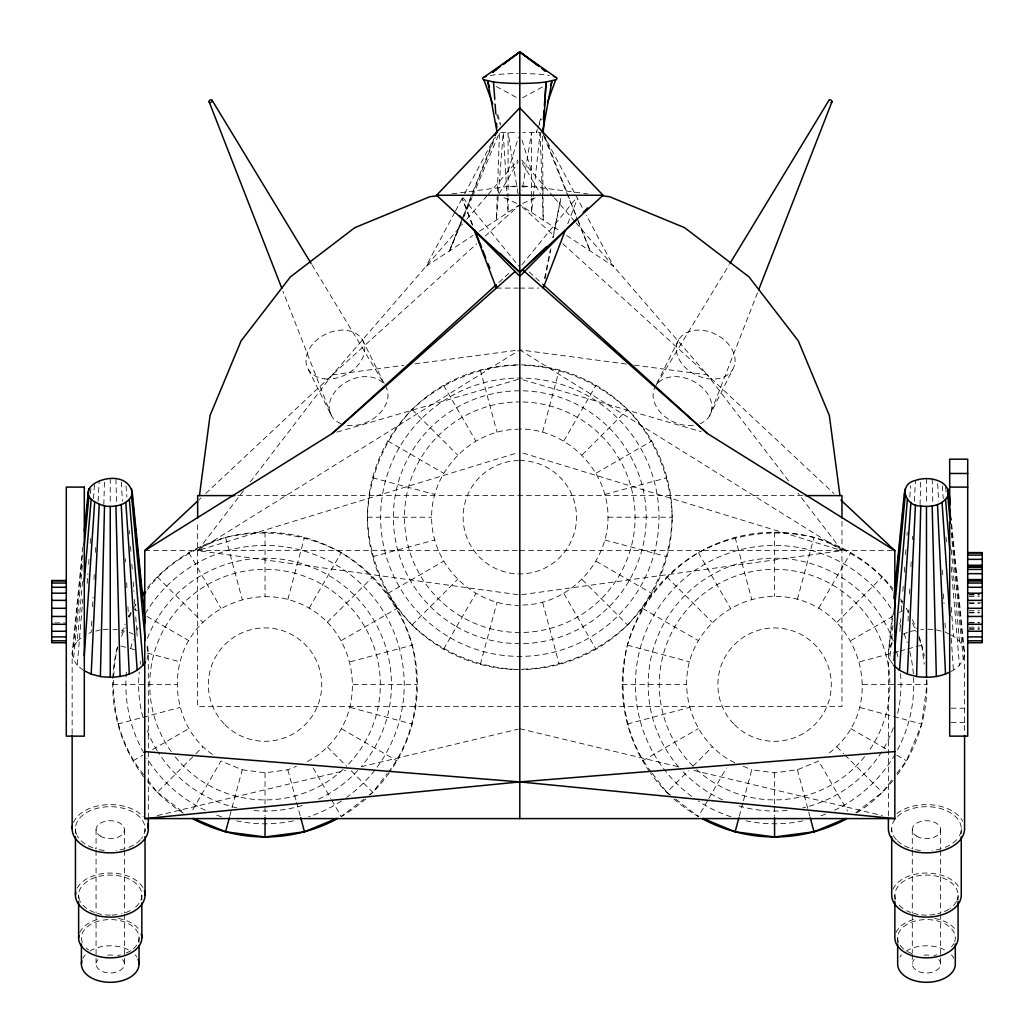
<?xml version="1.0" encoding="UTF-8"?>
<svg xmlns="http://www.w3.org/2000/svg" width="1034" height="1034" viewBox="0 0 1034 1034"><rect width="100%" height="100%" fill="white"/><g stroke="black" fill="none" stroke-linecap="round" stroke-linejoin="round"><path stroke-width="0.75" stroke-dasharray="5 3.75" d="M531.528 198.037L531.528 212.397L533.066 198.037M531.528 196.447L531.528 132.649L522.092 190.592M103.827 504.695L104.447 482.232M920.066 504.695L920.725 480.616M91.78 621.124L91.186 632.317L87.244 634.243M92.543 606.738L93.047 597.148M93.978 579.557L94.314 573.159M95.412 552.363L95.671 547.568M98.114 501.206L99.212 480.409M908.02 621.124L908.615 609.931M909.455 593.943L909.881 585.955M910.889 566.761L911.225 560.363M912.324 539.58L912.492 536.375M914.353 501.206L915.452 480.409M87.205 583.383L87.916 573.78M88.627 564.189L89.208 556.189M90.152 543.406L90.514 538.598M93.461 498.621L94.65 482.632M899.89 631.36L900.847 618.565M901.428 610.564L902.139 600.974M902.85 591.37L903.445 583.383M904.272 572.19L904.737 565.792M905.564 554.599L906.043 548.201M906.986 535.405L907.219 532.213M909.817 497.018L910.644 485.825M83.302 670.278L77.253 665.276L82.785 599.281M72.147 733.726L72.147 653.217L73.44 646.974L77.253 641.145L82.694 580.177M90.423 493.541L91.005 487.13M77.253 665.276L73.44 659.459L82.707 561.772M892.73 664.112L889.679 659.459L893.182 622.623M73.44 646.974L82.681 552.763M888.387 815.852L888.387 653.217L892.82 615.036M82.733 547.141L72.147 653.217L73.44 659.459M892.239 614.648L888.387 653.217L889.679 659.459M533.247 196.447L540.123 132.649L522.842 132.649M143.739 774.673C114.89 739.53 107.846 690.376 117.656 646.754M212.422 754.445C176.724 729.849 167.301 677.58 188.666 640.524C208.351 606.868 250.15 589.561 287.853 599.436C364.395 619.418 376.286 728.065 304.875 762.743M518.228 364.873A152.36 152.36 0 0 0 367.445 518.008A152.36 152.36 0 0 0 519.805 669.58C479.608 668.416 441.311 652.557 412.075 624.95C384.467 595.713 368.608 557.416 367.445 517.22C368.608 477.023 384.467 438.739 412.075 409.49C440.949 382.386 478.548 366.217 518.228 365.067M519.805 605.407C472.603 605.704 431.32 564.422 431.617 517.22C431.372 470.703 471.62 429.381 518.28 429.239M388.267 772.152C416.017 736.777 421.898 688.256 412.204 645.177C400.675 606.661 375.445 573.767 341.207 552.673C305.818 533.583 264.73 528.167 225.606 537.447C195.917 547.813 165.983 563.078 147.616 589.496M522.842 605.006C568.971 604.399 608.186 563.078 607.992 517.22C608.276 470.031 566.994 428.748 519.805 429.032M651.342 772.152C623.58 736.777 617.712 688.256 627.405 645.177C638.934 606.661 664.164 573.767 698.389 552.673C733.791 533.583 774.88 528.167 814.004 537.447C844.222 547.93 874.531 563.698 892.962 590.763M522.958 669.166C562.134 668.029 599.022 651.549 627.535 624.95C655.129 595.713 671.001 557.416 672.165 517.22C671.001 477.023 655.129 438.739 627.535 409.49C599.022 382.89 562.134 366.424 522.958 365.286M734.735 762.743C698.144 745.281 679.157 700.69 689.394 661.786C699.695 624.187 735.588 596.644 774.569 596.424C857.315 595.804 894.979 706.093 827.187 754.445M896.827 773.406L906.521 760.791L921.733 724.046L926.929 684.611L926.309 679.881M545.086 278.663L550.941 248.767M553.1 237.742L560.803 198.412L552.815 237.626M544.517 278.43L550.256 250.176M147.022 659.459L148.327 653.217L147.358 643.575M950.776 671.544C957.988 668.197 964.063 661.424 964.567 653.217L951.732 524.652M229.755 816.278L242.215 769.787L220.94 760.985L192.065 811.005M287.853 599.436L304.461 537.447M480.371 664.384L496.979 602.395M542.63 432.044L559.239 370.056M739.297 816.278L743.032 802.332M743.446 800.781L751.744 769.787L774.569 772.799L797.395 769.787L818.669 760.985L847.544 811.005M797.395 599.436L814.004 537.447M537.305 129.599L536.388 132.649L537.499 129.625M539.141 123.524L541.441 115.924M508.082 171.373L518.448 137.108M538.042 128.113L541.351 119.052M567.808 223.706L577.528 198.257M757.495 292.803L709.453 416.017L732.692 369.487A30.839 22.619 26.5 0 0 702.306 330.311A30.839 22.619 26.5 0 0 682.13 363.955A30.839 22.619 26.5 0 0 732.692 369.487M461.358 222.827L449.48 250.926L462.534 217.98M463.129 216.481L493.386 140.133M449.48 250.926L461.552 220.979M462.159 219.479L495.338 137.134M121.521 636.362L125.179 627.548M129.444 617.259L131.266 612.839M463.865 216.92L471.982 197.701M472.616 196.214L499.487 132.649L496.359 220.1L503.222 132.649L507.112 196.447M656.9 383.381L678.731 339.682M454.792 212.293L426.047 266.333L472.926 235.506M455.542 210.871L463.865 195.219M464.615 193.797L494.123 138.336M309.127 608.238L341.207 552.673M443.625 649.158L475.718 593.594M563.892 440.846L595.985 385.281M673.78 798.868A152.36 152.36 0 0 0 698.389 816.55L708.019 799.889M708.82 798.494L726.475 767.926M818.669 608.238L850.749 552.673M499.06 193.914L518.202 161.601M656.332 384.829L729.229 264.678M889.679 646.974L893.492 641.145M135.997 604.644L133.089 608.431A152.36 152.36 0 0 1 135.532 604.36M243.507 490.762L197.649 550.631L519.805 594.951L841.96 550.631L798.054 493.308M250.331 481.844L332.289 374.864L462.508 224.132M368.983 795.249L372.77 792.341L387.298 773.406M855.803 812.685L882.299 792.341L892.962 778.46M521.834 264.846L576.636 197.74M466.67 219.298L487.195 195.555M488.216 194.366L517.853 160.063M147.616 779.726L157.297 792.341L194.741 754.91M195.878 753.773L202.677 746.962M327.39 622.261L372.77 576.882M412.075 624.95L457.455 579.57M582.155 454.87L627.535 409.49M670.627 795.249L666.84 792.341L688.398 770.795M692.935 766.259L712.219 746.962M836.933 622.261L882.299 576.882M198.683 500.094L201.023 497.897M205.714 493.502L332.289 374.864L476.803 243.701M485.166 236.114L519.805 204.68L560.169 231.228M498.711 282.579L510.434 271.955M77.253 641.145L83.302 636.156M331.591 799.889L341.207 816.55L363.929 799.127M479.44 231.228L519.805 204.68M626.281 364.046L519.805 349.841L197.649 550.631L518.267 452.582M387.866 593.4L443.431 561.307M596.179 473.133L651.743 441.04M133.089 760.791L142.821 755.169M152.541 749.56L188.666 728.699M341.401 640.524L396.978 608.431M642.631 760.791L698.209 728.699M850.943 640.524L892.626 616.458M899.567 612.451L902.346 610.836M522.571 97.778L544.647 85.77M903.483 634.243L907.425 632.317M522.674 203.427L535.599 197.778M242.215 769.787L265.04 772.799L287.853 769.787L296.37 766.272M336.929 432.096L518.254 379.336M372.641 556.654L434.629 540.045M604.98 494.394L666.969 477.786M117.876 724.046L179.851 707.437M350.216 661.786L412.204 645.177M627.405 724.046L689.394 707.437M859.745 661.786L892.29 653.074M893.841 652.648L898.494 651.407M900.045 650.993L906.236 649.326M907.787 648.913L921.733 645.177L918.696 637.836M95.787 631.115L100.376 629.913M910.489 631.515L916.615 629.913M157.323 815.593L345.627 770.459M361.318 766.711L518.241 729.099M332.289 374.864L403.79 365.325M414.918 363.839L518.215 350.061M451.806 193.849L510.15 186.21L517.724 186.21M522.881 187.038L529.24 186.21L587.583 193.849M103.193 629.68L108.829 629.202M920.842 629.564L923.659 629.318M500.727 132.649L518.28 132.649M521.653 186.21L529.24 186.21M496.359 288.098L518.241 288.098M519.805 288.098L538.559 288.098M237.73 495.596L804.801 495.596M367.445 517.22L431.617 517.22M607.992 517.22L672.165 517.22A152.36 152.36 0 0 0 521.382 364.873M144.76 550.631L518.189 550.631M519.805 550.631L893.234 550.631M969.155 594.679L979.353 594.679M969.155 594.951L979.353 594.951M969.155 596.359L979.353 596.359M969.155 602.848L982.261 602.848M969.155 603.326L979.353 603.326M969.155 610.68L979.353 610.68M969.155 612.283L979.353 612.283M969.155 612.865L979.353 612.865M969.155 622.352L979.353 622.352M54.647 622.882L64.845 622.882M969.155 622.882L979.353 622.882M969.155 627.186L979.353 627.186M969.155 628.905L979.353 628.905M969.155 629.099L979.353 629.099M112.68 684.611L146.376 684.611M147.978 684.611L176.853 684.611M353.214 684.611L417.387 684.611M622.222 684.611L686.395 684.611M862.757 684.611L926.929 684.611M951.19 708.212L966.195 708.212M951.19 722.533L966.195 722.533M927.886 629.202L933.521 629.68M113.055 629.318L117.281 629.68M510.15 186.21L518.099 187.244M634.217 365.105L707.321 374.864L833.895 493.502M519.805 728.724L678.291 766.711M693.982 770.459L882.286 815.593M936.339 629.913L940.927 631.115M121.624 630.313L124.687 631.115M372.641 477.786L434.629 494.394M604.98 540.045L666.969 556.654M627.405 645.177L689.394 661.786M859.745 707.437L921.733 724.046M120.965 646.004L128.72 648.085M130.271 648.499L136.462 650.166M147.319 653.074L179.851 661.786M350.216 707.437L412.204 724.046M522.907 379.788L701.13 431.643M522.881 453.047L841.96 550.631L519.805 349.841M743.239 766.272L751.744 769.787M504.01 197.778L518.37 204.06M949.458 634.243L945.515 632.317L944.843 619.534M950.776 634.876C957.988 638.236 964.063 645.009 964.567 653.217L964.567 733.726M129.276 632.317L133.231 634.243M496.333 86.52L518.422 98.527M387.866 441.04L443.431 473.133M596.179 561.307L651.743 593.4M642.631 608.431L698.209 640.524M850.943 728.699L887.069 749.56M896.788 755.169L906.521 760.791M134.485 609.233L137.263 610.836M146.983 616.458L188.666 640.524M341.401 728.699L396.978 760.791M566.684 235.506L613.563 266.333L586.33 215.137M675.68 799.127L698.389 816.55M157.297 792.341L183.806 812.685M522.196 206.852L554.444 236.114M562.806 243.701L707.321 374.864L789.278 481.844M529.175 271.955L543.238 284.699M666.84 576.882L712.219 622.261M836.933 746.962L843.731 753.773M844.868 754.91L882.299 792.341M412.075 409.49L457.455 454.87M582.155 579.57L627.535 624.95M157.297 576.882L202.677 622.261M327.39 746.962L346.674 766.259M351.211 770.795L372.77 792.341M521.756 160.063L553.436 196.731M554.457 197.908L575.02 221.715M576.054 222.917L707.321 374.864M462.974 197.74L518.784 266.1M900.704 600.857L902.643 603.391M652.312 773.406L666.84 792.341M311.854 264.678L383.898 383.446M522.196 162.945L540.549 193.914M698.389 552.673L730.482 608.238M443.625 385.281L475.718 440.846M563.892 593.594L595.985 649.158M188.86 552.673L220.94 608.238M313.134 767.926L330.79 798.494M543.225 134.071L574.982 193.797M575.744 195.219L582.556 208.028M362.339 339.682L384.17 383.381M308.378 369.487L331.617 416.017L282.993 291.304M908.343 612.839L906.521 608.431A152.36 152.36 0 0 1 908.821 612.58M912.608 623.127L916.253 631.955M543.664 135.635L577.45 219.479M578.058 220.979L590.13 250.926L577.075 217.98M545.047 137.134L576.481 216.481M472.745 225.076L462.12 198.244L472.37 225.205M496.591 114.515L500.456 125.088M522.054 140.094L531.528 171.373M497.716 114.399L500.469 123.524M735.135 537.447L751.744 599.436M797.395 769.787L809.855 816.278M480.371 370.056L496.979 432.044M542.63 602.395L559.239 664.384M225.606 537.447L242.215 599.436M287.853 769.787L296.163 800.781M296.577 802.332L300.312 816.278M147.022 646.974L148.327 653.217L148.327 817.455M518.021 193.72L508.069 132.649L508.082 196.447M921.733 645.177L924.228 664.112M951.215 524.018L963.261 646.974M951.267 532.949L963.261 659.459M945.709 487.13L946.136 491.938M951.293 549.7L959.462 641.145M951.228 567.084L959.462 665.276M942.297 485.825L943.241 498.621M946.084 537.008L946.433 541.803M951.28 607.372L953.413 636.156M126.058 485.825L126.885 497.018M129.366 530.61L129.612 533.803M130.555 546.598L130.904 551.393M131.848 564.189L132.326 570.587M133.153 581.78L133.864 591.37M134.446 599.371L135.273 610.564M135.751 616.962L136.695 629.758M136.811 631.36L137.173 636.156M951.241 638.288L953.413 670.278M507.203 198.037L508.082 212.397L508.082 198.037M937.67 483.615L938.601 501.206M942.22 569.954L942.478 574.749M943.486 593.943L944.003 603.533M121.34 482.012L122.361 501.206M125.398 558.761L125.566 561.966M126.665 582.749L127.001 589.147M127.932 606.738L128.436 616.329M540.123 132.649L543.238 220.1L542.475 134.239M932.177 479.013L932.888 504.695M115.937 479.013L116.648 504.695M961.271 828.738L961.271 835.058M958.079 895.095L958.079 899.839M940.643 829.695L940.643 848.888M940.643 850.478L940.643 912.867M940.643 914.457L940.643 964.05M926.477 478.535L926.477 504.165M912.298 829.695L912.298 848.888M912.298 850.478L912.298 912.867M912.298 914.457L912.298 952.844M912.298 954.447L912.298 964.05M897.654 937.825L897.654 942.452M894.862 895.095L894.862 899.839M891.683 828.738L891.683 831.892M841.96 521.369L841.96 706.571L197.649 706.571L197.649 521.369M774.569 532.251L774.569 596.424M774.569 772.799L774.569 804.879M774.569 806.481L774.569 816.11M265.04 532.251L265.04 596.424M265.04 772.799L265.04 804.879M265.04 806.481L265.04 816.11M145.031 828.738L145.031 831.892M141.839 895.095L141.839 901.428M139.06 937.825L139.06 942.452M124.416 829.695L124.416 848.888M124.416 850.478L124.416 912.867M124.416 914.457L124.416 964.05M110.237 478.535L110.237 504.165M96.059 829.695L96.059 848.888M96.059 850.478L96.059 912.867M96.059 914.457L96.059 964.05M78.636 895.095L78.636 898.262M75.443 828.738L75.443 833.469M341.052 423.733A30.839 22.619 -26.5 0 1 345.55 382.49A30.839 22.619 -26.5 0 1 387.983 395.389A30.839 22.619 -26.5 0 1 344.968 424.909M693.31 425.388A30.839 22.619 26.5 0 1 653.139 393.747A30.839 22.619 26.5 0 1 696.438 383.058A30.839 22.619 26.5 0 1 700.018 423.733M896.336 839.75A34.794 22.037 0 0 1 925.34 806.701A34.794 22.037 0 0 1 957.678 838.484M956.605 839.75A34.794 22.037 0 0 1 943.874 847.815M941.186 848.707A34.794 22.037 0 0 1 932.526 850.439M920.428 850.439A34.794 22.037 0 0 1 911.768 848.707M909.08 847.815A34.794 22.037 0 0 1 897.292 840.732M896.879 813.551A38.09 24.131 0 0 1 933.418 805.008A38.09 24.131 0 0 1 962.706 821.28M895.483 898.998A31.602 20.021 0 0 1 927.498 875.087A31.602 20.021 0 0 1 957.006 900.278M956.411 901.519A31.602 20.021 0 0 1 949.962 908.485M948.824 909.248A31.602 20.021 0 0 1 937.799 913.785M934.658 914.431A31.602 20.021 0 0 1 927.847 915.09M926.477 915.116A31.602 20.021 0 0 1 919.627 914.638M918.295 914.431A31.602 20.021 0 0 1 912.117 912.932M910.67 912.427A31.602 20.021 0 0 1 906.585 910.644M902.992 908.485A31.602 20.021 0 0 1 897.279 902.747M899.851 957.057A28.823 18.25 0 0 1 901.519 954.912M906.094 951.138A28.823 18.25 0 0 1 946.86 951.138M951.435 954.912A28.823 18.25 0 0 1 953.775 958.182M938.756 959.552A14.179 8.983 0 0 1 926.477 973.02A14.179 8.983 0 0 1 914.198 959.552M924.008 955.209A14.179 8.983 0 0 1 928.933 955.209M895.948 932.642A31.602 20.021 0 0 1 916.719 918.787M934.658 918.489A31.602 20.021 0 0 1 956.411 931.401M898.636 942.556A28.823 18.25 0 0 1 926.477 919.575A28.823 18.25 0 0 1 954.317 942.556M953.775 943.693A28.823 18.25 0 0 1 951.435 946.95M936.804 954.873A28.823 18.25 0 0 1 933.935 955.468M912.066 953.632A28.823 18.25 0 0 1 906.094 950.737M903.613 948.941A28.823 18.25 0 0 1 899.179 943.693M892.859 889.382A34.794 22.037 0 0 1 924.202 873.097A34.794 22.037 0 0 1 958.621 886.655M76.619 834.438A34.794 22.037 0 0 1 113.65 806.804A34.794 22.037 0 0 1 141.438 838.484M140.365 839.75A34.794 22.037 0 0 1 127.634 847.815M124.946 848.707A34.794 22.037 0 0 1 116.286 850.439M104.188 850.439A34.794 22.037 0 0 1 95.529 848.707M92.84 847.815A34.794 22.037 0 0 1 77.279 835.808M73.44 822.482A38.09 24.131 0 0 1 105.261 804.814A38.09 24.131 0 0 1 143.222 816.666M79.708 900.278A31.602 20.021 0 0 1 117.617 875.63A31.602 20.021 0 0 1 133.722 908.485M130.129 910.644A31.602 20.021 0 0 1 121.56 913.785M117.088 914.638A31.602 20.021 0 0 1 111.607 915.09M110.237 915.116A31.602 20.021 0 0 1 97.377 913.384M94.43 912.427A31.602 20.021 0 0 1 87.89 909.248M86.753 908.485A31.602 20.021 0 0 1 80.303 901.519M82.94 958.182A28.823 18.25 0 0 1 85.279 954.912M89.855 951.138A28.823 18.25 0 0 1 130.62 951.138M135.195 954.912A28.823 18.25 0 0 1 136.863 957.057M122.516 959.552A14.179 8.983 0 0 1 110.237 973.02A14.179 8.983 0 0 1 97.959 959.552M107.769 955.209A14.179 8.983 0 0 1 112.706 955.209M79.708 932.642A31.602 20.021 0 0 1 98.915 919.136M118.419 918.489A31.602 20.021 0 0 1 139.435 930.173M82.397 942.556A28.823 18.25 0 0 1 115.86 919.924A28.823 18.25 0 0 1 133.102 948.941M130.62 950.737A28.823 18.25 0 0 1 124.649 953.632M120.564 954.873A28.823 18.25 0 0 1 117.695 955.468M88.575 949.871A28.823 18.25 0 0 1 86.261 947.971M77.279 888.012A34.794 22.037 0 0 1 110.237 873.058A34.794 22.037 0 0 1 143.183 888.012M672.165 517.22A152.36 152.36 0 0 1 521.382 669.567M522.958 401.967A115.291 115.291 0 0 1 618.578 576.675A115.291 115.291 0 0 1 419.442 573.96A115.291 115.291 0 0 1 519.805 401.929M519.805 460.518A56.702 56.702 0 0 1 569.152 545.138A56.702 56.702 0 0 1 471.194 546.417A56.702 56.702 0 0 1 518.331 460.544M909.791 651.627A139.189 139.189 0 0 1 896.646 751.459M895.108 754.2A139.189 139.189 0 0 1 834.386 810.294M825.623 814.094A139.189 139.189 0 0 1 818.153 816.795M802.927 820.88A139.189 139.189 0 0 1 746.212 820.88M730.999 816.795A139.189 139.189 0 0 1 698.273 801.014M691.746 796.477A139.189 139.189 0 0 1 679.584 582.879A139.189 139.189 0 0 1 891.838 609.633M899.554 623.373A139.189 139.189 0 0 1 900.924 626.242M904.052 633.571A139.189 139.189 0 0 1 907.245 642.541M926.852 679.868A152.36 152.36 0 0 1 896.892 775.435M892.962 780.515A152.36 152.36 0 0 1 856.178 813.267M669.101 794.551A152.36 152.36 0 0 1 650.36 772.85M649.442 771.532A152.36 152.36 0 0 1 683.099 562.767A152.36 152.36 0 0 1 892.962 588.721M900.601 599.009A152.36 152.36 0 0 1 902.372 601.672M912.415 619.715A152.36 152.36 0 0 1 916.24 628.543M918.98 636.052A152.36 152.36 0 0 1 924.228 656.021M900.524 673.625A126.419 126.419 0 0 1 897.085 715.825M893.376 727.82A126.419 126.419 0 0 1 882.467 750.516M881.64 751.847A126.419 126.419 0 0 1 802.733 807.864M787.145 810.41A126.419 126.419 0 0 1 737.345 805.434M722.559 799.838A126.419 126.419 0 0 1 679.803 768.288M678.769 767.099A126.419 126.419 0 0 1 710.681 575.524A126.419 126.419 0 0 1 893.376 641.403M896.685 651.885A126.419 126.419 0 0 1 898.158 657.986M693.051 766.142A115.291 115.291 0 0 1 688.683 607.708A115.291 115.291 0 0 1 846.626 594.602A115.291 115.291 0 0 1 868.418 751.589M864.566 756.681A115.291 115.291 0 0 1 696.464 769.412M145.29 613.666A139.189 139.189 0 0 1 358.876 581.819A139.189 139.189 0 0 1 346.571 797.408M341.336 801.014A139.189 139.189 0 0 1 308.61 816.795M293.397 820.88A139.189 139.189 0 0 1 236.683 820.88M221.457 816.795A139.189 139.189 0 0 1 213.986 814.094M205.223 810.294A139.189 139.189 0 0 1 146.931 758.245M143.726 752.842A139.189 139.189 0 0 1 126.755 668.817M130.594 648.589A139.189 139.189 0 0 1 133.347 639.529M136.759 630.611A139.189 139.189 0 0 1 138.026 627.69M147.655 587.48A152.36 152.36 0 0 1 357.144 563.259A152.36 152.36 0 0 1 390.167 771.532M389.236 772.85A152.36 152.36 0 0 1 370.508 794.551M365.816 798.868A152.36 152.36 0 0 1 341.207 816.55M183.432 813.267A152.36 152.36 0 0 1 147.655 781.756M143.674 776.728A152.36 152.36 0 0 1 117.475 646.702M121.676 633.041A152.36 152.36 0 0 1 125.217 624.097M128.591 616.833A152.36 152.36 0 0 1 130.775 612.58M147.345 638.443A126.419 126.419 0 0 1 329.613 575.925A126.419 126.419 0 0 1 361.861 765.897M357.686 770.627A126.419 126.419 0 0 1 317.05 799.838M302.264 805.434A126.419 126.419 0 0 1 252.464 810.41M236.876 807.864A126.419 126.419 0 0 1 157.969 751.847M157.142 750.516A126.419 126.419 0 0 1 147.345 730.792M142.925 717.337A126.419 126.419 0 0 1 139.241 672.048M140.275 664.19A126.419 126.419 0 0 1 140.818 661.075M171.192 751.589A115.291 115.291 0 0 1 192.983 594.602A115.291 115.291 0 0 1 350.927 607.708A115.291 115.291 0 0 1 346.558 766.142M343.146 769.412A115.291 115.291 0 0 1 175.043 756.681M490.323 75.469A37.159 4.95 0 0 1 518.189 73.543M521.42 73.543A37.159 4.95 0 0 1 549.287 75.469M324.521 378.858A30.839 22.619 -26.5 0 0 364.433 345.214A30.839 22.619 -26.5 0 0 317.128 339.682A30.839 22.619 -26.5 0 0 324.521 378.858M916.447 836.041A14.179 8.983 0 0 0 940.164 832.008A14.179 8.983 0 0 0 922.806 821.022A14.179 8.983 0 0 0 916.447 836.041M100.208 836.041A14.179 8.983 0 0 0 123.925 832.008A14.179 8.983 0 0 0 106.567 821.022A14.179 8.983 0 0 0 100.208 836.041M450.217 637.758A139.189 139.189 0 0 0 658.981 517.22A139.189 139.189 0 0 0 450.217 396.681A139.189 139.189 0 0 0 450.217 637.758M456.589 626.707A126.419 126.419 0 0 0 646.224 517.22A126.419 126.419 0 0 0 456.589 407.732A126.419 126.419 0 0 0 456.589 626.707M734.476 724.705A56.702 56.702 0 0 0 829.346 699.281A56.702 56.702 0 0 0 759.9 629.848A56.702 56.702 0 0 0 734.476 724.705M224.947 724.705A56.702 56.702 0 0 0 319.803 699.281A56.702 56.702 0 0 0 250.357 629.848A56.702 56.702 0 0 0 224.947 724.705"/><path stroke-width="1.5" d="M145.51 661.786C135.997 676.107 116.209 678.653 100.376 676.52L104.524 505.988C57.71 491.124 124.752 460.337 132.287 492.507L145.277 622.675M949.458 672.19C939.428 677.373 927.64 677.968 916.615 676.52L920.764 505.988C904.97 506.531 897.951 484.377 915.452 480.409C924.125 477.514 934.077 477.979 942.064 482.632C954.111 490.607 947.428 508.133 951.241 519.831M100.376 676.52L91.186 674.103L99.212 504.592M916.615 676.52L907.425 674.103L915.452 504.592M84.271 655.879L94.65 502.382M907.425 674.103L899.541 670.278L910.889 502.382M553.474 76.4A37.159 4.95 0 0 1 555.697 79.773L546.081 81.983L543.264 132.649L542.462 132.649L542.682 129.483M543.367 119.983L544.039 110.483M544.388 105.739L546.081 81.983A37.159 4.95 0 0 1 493.528 81.983L483.912 79.773A37.159 4.95 0 0 1 486.135 76.4M84.258 581.573L91.147 499.487M893.893 660.442L907.387 499.487M84.232 545.758L88.937 496.113M893.932 614.623L905.177 496.113M85.654 522.428L86.274 516.031M86.753 511.248L87.373 504.863M87.683 501.671L88.937 488.888M895.47 587.894L895.948 583.098M896.568 576.713L897.034 571.918M897.512 567.136L897.977 562.341M898.443 557.546L899.076 551.161M899.541 546.379L900.175 539.981M900.485 536.788L901.105 530.403M901.583 525.621L902.204 519.223M902.514 516.031L903.147 509.646M903.613 504.863L904.246 498.466M904.556 495.273L905.177 488.888M84.336 531.075L88.187 492.507M893.841 598.57L904.427 492.507M199.459 495.596L210.044 415.526L241.077 340.91L290.451 276.828L354.804 227.661L429.73 196.744L437.615 195.71M542.462 132.649L551.988 80.962L550.605 85.525M543.858 284.957L543.238 288.098L565.52 229.703M145.199 640.24L131.525 496.113L132.287 492.507M950.349 523.346L947.764 496.113L948.514 492.507M193.268 818.385L225.606 831.775L229.341 817.829M702.81 818.385L735.135 831.775L738.883 817.829M547.425 102.431L555.697 79.773M758.659 289.804L831.892 101.991M495.157 135.635L496.346 132.649L497.147 132.649M730.056 263.295L828.919 100.35M104.524 505.988C114.192 507.358 126.432 505.458 131.525 496.113M920.764 505.988C930.432 507.358 942.672 505.458 947.764 496.113M141.813 597.07L145.678 592.03M436.568 195.258L519.805 107.833L603.042 195.258L519.805 272.265L436.568 195.258L603.042 195.258M576.429 219.234L519.805 276.298L459.781 215.809M583.228 212.384L587.751 207.821M546.611 246.596L519.805 272.265L499.991 253.291M840.926 500.094L894.837 550.631L894.837 818.592L144.76 818.592L144.76 550.631L197.507 501.193M144.76 550.631L332.289 433.453L496.359 284.699M332.289 433.453L515.113 271.49M492.779 72.121L500.495 66.292M503.067 64.341L519.805 51.7L539.115 66.292M492.779 72.173L496.63 69.304M503.067 64.509L519.805 52.049L555.697 77.201M483.912 77.201L519.805 52.049L539.115 66.434M225.606 831.775L265.04 836.971L304.461 831.775L336.8 818.385M735.135 831.775L774.569 836.971L814.004 831.775L846.342 818.385M144.76 818.592L519.805 781.911L894.837 751.602M949.69 473.482L967.708 473.482M949.69 487.104L967.708 487.104M234.938 495.596L197.649 495.596L197.649 518.15M805.408 495.596L841.96 495.596L841.96 518.15M967.708 552.595L982.261 552.595L982.261 642.721L967.708 642.721M967.708 552.789L982.261 552.789M967.708 555.103L982.261 555.103M967.708 559.355L982.261 559.355M967.708 565.262L982.261 565.262M967.708 566.903L982.261 566.903M967.708 567.11L982.261 567.11M967.708 569.411L982.261 569.411M967.708 573.663L982.261 573.663M967.708 579.583L982.261 579.583M66.292 580.526L51.739 580.526L51.739 642.721L66.292 642.721M967.708 580.526L982.261 580.526M51.739 580.733L66.292 580.733M967.708 580.733L982.261 580.733M51.739 583.034L66.292 583.034M967.708 583.034L982.261 583.034M51.739 587.286L66.292 587.286M967.708 587.286L982.261 587.286M51.739 593.193L66.292 593.193M967.708 593.193L982.261 593.193M51.739 600.366L66.292 600.366M967.708 600.366L982.261 600.366M51.739 608.302L66.292 608.302M967.708 608.302L982.261 608.302M51.739 616.458L66.292 616.458M967.708 616.458L982.261 616.458M51.739 624.29L66.292 624.29M967.708 624.29L982.261 624.29M51.739 631.27L66.292 631.27M967.708 631.27L982.261 631.27M51.739 636.892L66.292 636.892M967.708 636.892L982.261 636.892M51.739 640.809L66.292 640.809M967.708 640.809L982.261 640.809M144.76 751.602L519.805 781.911L894.837 818.592M601.775 195.71L609.659 196.744L684.586 227.661L748.939 276.828L798.313 340.91L829.346 415.526L839.931 495.596M84.62 670.911L91.186 674.103M523.32 270.456L707.321 433.453L894.837 550.631M542.979 69.304L545.551 71.217M541.687 68.231L545.551 71.152M893.492 665.276L899.541 670.278M543.238 284.699L707.321 433.453M212.151 100.35L311.014 263.295M474.516 229.548L481.611 247.436M482.788 250.422L485.734 257.867M488.1 263.838L489.87 268.31M209.191 101.991L281.83 288.305M474.089 229.703L496.359 288.098L496.359 285.836M483.912 79.773L492.74 103.943M489.457 87.05L487.621 80.962L496.863 131.072M810.268 817.829L814.004 831.775M300.726 817.829L304.461 831.775M947.764 488.888L948.398 495.273M948.708 498.466L949.328 504.863M949.807 509.646L950.117 512.838M131.525 488.888L132.468 498.466M132.934 503.261L133.567 509.646M133.877 512.838L134.51 519.223M134.976 524.018L135.596 530.403M135.919 533.596L136.54 539.981M137.005 544.776L137.638 551.161M138.104 555.956L138.569 560.738M139.047 565.533L139.668 571.918M140.146 576.713L140.611 581.509M141.076 586.291L141.71 592.676M142.175 597.471L142.64 602.266M143.274 608.651L143.739 613.433M945.567 499.487L949.742 549.39M129.328 499.487L143.222 665.276M493.528 81.983L494.769 99.406M495.105 104.15L495.79 113.65M496.462 123.149L496.811 127.893M942.064 502.382L949.729 615.902M125.825 502.382L137.173 670.278M937.502 504.592L945.515 674.103M121.262 504.592L129.276 674.103M932.177 505.988L936.339 676.52M115.937 505.988L120.099 676.52M964.567 735.342L964.567 828.738A38.09 24.131 0 0 1 926.477 852.856A38.09 24.131 0 0 1 888.387 828.738L888.387 819.07M961.271 836.635L961.271 895.095A34.794 22.037 0 0 1 926.477 917.132A34.794 22.037 0 0 1 891.683 895.095L891.683 836.635M958.079 901.428L958.079 937.825A31.602 20.021 0 0 1 926.477 957.846A31.602 20.021 0 0 1 894.862 937.825L894.862 901.428M955.3 943.99L955.3 964.05A28.823 18.25 0 0 1 926.477 982.3A28.823 18.25 0 0 1 897.654 964.05L897.654 943.99M949.69 504.876L949.69 459.174L967.708 459.174L967.708 736.143L949.69 736.143L949.69 522.054M926.477 506.466L926.477 677.335M774.569 817.713L774.569 836.971M519.805 51.7L519.805 818.592M265.04 817.713L265.04 836.971M148.327 819.07L148.327 828.738M145.031 836.635L145.031 895.095M141.839 903.005L141.839 937.825M139.06 945.541L139.06 964.05M110.237 506.466L110.237 677.335M81.415 943.99L81.415 964.05M78.636 901.428L78.636 937.825M75.443 836.635L75.443 895.095M72.147 735.342L72.147 828.738M210.484 102.508A1.693 1.241 -26.5 0 1 209.165 100.996A1.693 1.241 -26.5 0 1 211.634 99.923A1.693 1.241 -26.5 0 1 211.673 101.991M828.803 100.647A1.693 1.241 26.5 0 1 831.401 100.35A1.693 1.241 26.5 0 1 831 102.508M147.591 824.02A38.09 24.131 0 0 1 111.491 852.843A38.09 24.131 0 0 1 72.47 825.584M141.231 933.922A31.602 20.021 0 0 1 111.271 957.833A31.602 20.021 0 0 1 78.894 935.214M138.078 959.319A28.823 18.25 0 0 1 111.491 982.287A28.823 18.25 0 0 1 81.854 960.87M144.359 890.791A34.794 22.037 0 0 1 111.375 917.119A34.794 22.037 0 0 1 75.74 892.213M846.6 818.863A152.36 152.36 0 0 1 702.551 818.863M337.058 818.863A152.36 152.36 0 0 1 193.009 818.863M141.761 595.08A152.36 152.36 0 0 1 144.657 591.228M84.31 487.104L66.292 487.104L66.292 736.143L84.31 736.143L84.31 487.104"/></g></svg>
